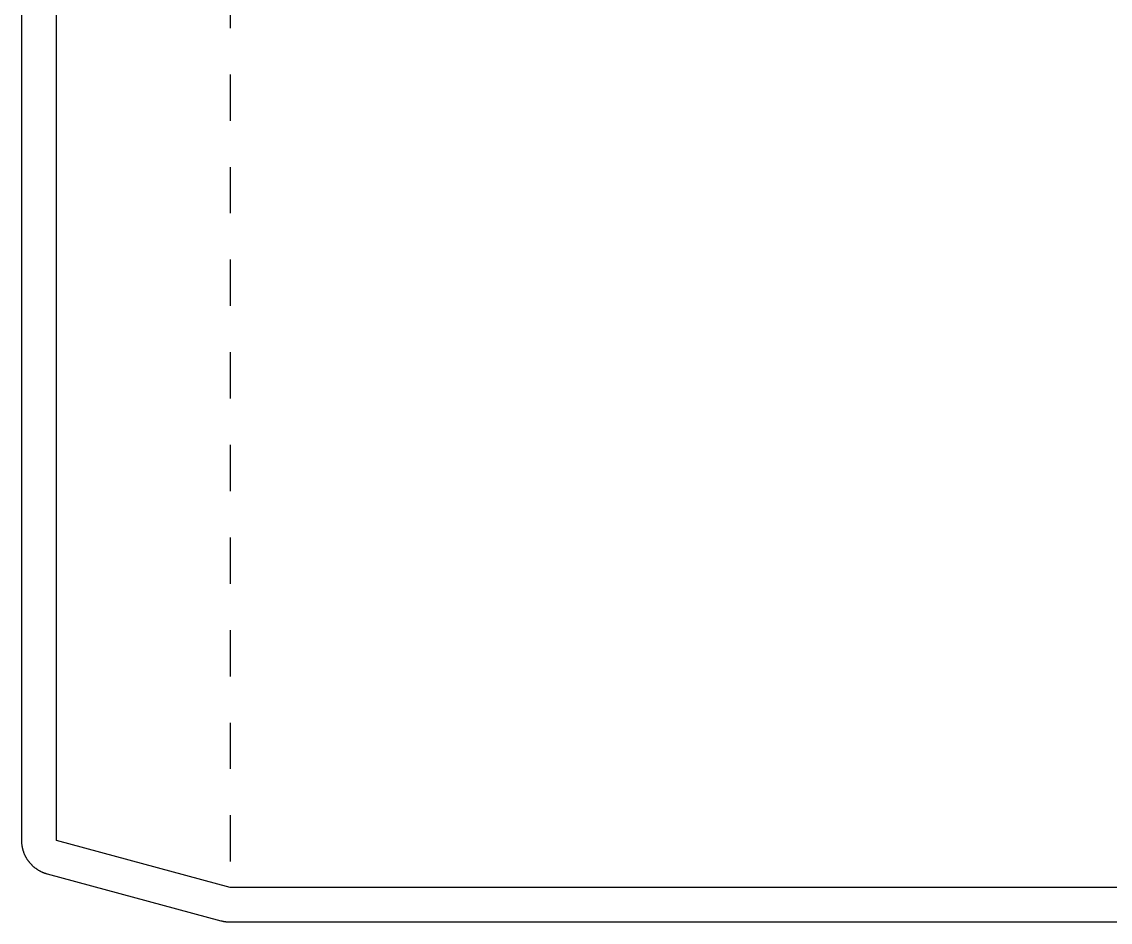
# Model space of a CAD drawing. Extents: x -9 to 1073, y -897 to 0.
# Drawn here: x -9 to 273.1, y -682.7 to -449.4 of the extents above; entities that cross this region are included whole.
import ezdxf

# ---------------------------------------------------------------- set-up
doc = ezdxf.new("R2010")
doc.units = 0
doc.linetypes.add('DASHED', pattern=[24, 12, -12])
for name, color, linetype in [('BLEED', 3, 'CONTINUOUS'), ('CREASE', 5, 'DASHED'), ('CUT', 1, 'CONTINUOUS')]:
    doc.layers.add(name, color=color, linetype=linetype)

msp = doc.modelspace()

# ---------------------------------------------------------------- linework, layer by layer
at = {"layer": 'BLEED'}
for p, q in [((-9, -661.572), (-9, -235.1686)), ((-8.9986, -661.7232), (-9, -661.572)), ((-8.9964, -661.837), (-8.9986, -661.7232)), ((-8.9921, -661.9507), (-8.9964, -661.837)), ((-8.9863, -662.0645), (-8.9921, -661.9507)), ((-8.9798, -662.1782), (-8.9863, -662.0645)), ((-8.9712, -662.292), (-8.9798, -662.1782)), ((-8.9611, -662.405), (-8.9712, -662.292)), ((-8.9503, -662.5188), (-8.9611, -662.405)), ((-8.9374, -662.6318), (-8.9503, -662.5188)), ((-8.923, -662.7449), (-8.9374, -662.6318)), ((-8.9078, -662.8572), (-8.923, -662.7449)), ((-8.8906, -662.9702), (-8.9078, -662.8572)), ((-8.8726, -663.0826), (-8.8906, -662.9702)), ((-8.8524, -663.1942), (-8.8726, -663.0826)), ((-8.8315, -663.3065), (-8.8524, -663.1942)), ((-8.8085, -663.4181), (-8.8315, -663.3065)), ((-8.7847, -663.529), (-8.8085, -663.4181)), ((-8.7588, -663.6398), (-8.7847, -663.529)), ((-8.7322, -663.7507), (-8.7588, -663.6398)), ((-8.7041, -663.8609), (-8.7322, -663.7507)), ((-8.6746, -663.971), (-8.7041, -663.8609)), ((-8.6436, -664.0805), (-8.6746, -663.971)), ((-8.6112, -664.1899), (-8.6436, -664.0805)), ((-8.5774, -664.2986), (-8.6112, -664.1899)), ((-8.5421, -664.4066), (-8.5774, -664.2986)), ((-8.5054, -664.5146), (-8.5421, -664.4066)), ((-8.4672, -664.6219), (-8.5054, -664.5146)), ((-8.4283, -664.7285), (-8.4672, -664.6219)), ((-8.388, -664.835), (-8.4283, -664.7285)), ((-8.3455, -664.9409), (-8.388, -664.835)), ((-8.3023, -665.046), (-8.3455, -664.9409)), ((-8.2577, -665.1511), (-8.3023, -665.046)), ((-8.2116, -665.2548), (-8.2577, -665.1511)), ((-8.1648, -665.3585), (-8.2116, -665.2548)), ((-8.1158, -665.4614), (-8.1648, -665.3585)), ((-8.0662, -665.5637), (-8.1158, -665.4614)), ((-8.015, -665.6659), (-8.0662, -665.5637)), ((-7.9625, -665.7667), (-8.015, -665.6659)), ((-7.9092, -665.8668), (-7.9625, -665.7667)), ((-7.8538, -665.9669), (-7.9092, -665.8668)), ((-7.7976, -666.0655), (-7.8538, -665.9669)), ((-7.7407, -666.1642), (-7.7976, -666.0655)), ((-7.6817, -666.2614), (-7.7407, -666.1642)), ((-7.6219, -666.3586), (-7.6817, -666.2614)), ((-7.5607, -666.4543), (-7.6219, -666.3586)), ((-7.4981, -666.5494), (-7.5607, -666.4543)), ((-7.4347, -666.6437), (-7.4981, -666.5494)), ((-7.3699, -666.738), (-7.4347, -666.6437)), ((-7.3037, -666.8302), (-7.3699, -666.738)), ((-7.2367, -666.9223), (-7.3037, -666.8302)), ((-7.1683, -667.0138), (-7.2367, -666.9223)), ((-7.0992, -667.1038), (-7.1683, -667.0138)), ((-7.0286, -667.193), (-7.0992, -667.1038)), ((-6.9574, -667.2816), (-7.0286, -667.193)), ((-6.8839, -667.3694), (-6.9574, -667.2816)), ((-6.8105, -667.4558), (-6.8839, -667.3694)), ((-6.7356, -667.5415), (-6.8105, -667.4558)), ((-6.6593, -667.6265), (-6.7356, -667.5415)), ((-6.5822, -667.71), (-6.6593, -667.6265)), ((-6.5038, -667.7928), (-6.5822, -667.71)), ((-6.4246, -667.8742), (-6.5038, -667.7928)), ((-6.3446, -667.9555), (-6.4246, -667.8742)), ((-6.2633, -668.0347), (-6.3446, -667.9555)), ((-6.1812, -668.1139), (-6.2633, -668.0347)), ((-6.0977, -668.191), (-6.1812, -668.1139)), ((-6.0134, -668.268), (-6.0977, -668.191)), ((-5.9285, -668.3436), (-6.0134, -668.268)), ((-5.8421, -668.4178), (-5.9285, -668.3436)), ((-5.7557, -668.4912), (-5.8421, -668.4178)), ((-5.6671, -668.5632), (-5.7557, -668.4912)), ((-5.5786, -668.6345), (-5.6671, -668.5632)), ((-5.4886, -668.7043), (-5.5786, -668.6345)), ((-5.3978, -668.7734), (-5.4886, -668.7043)), ((-5.3064, -668.8411), (-5.3978, -668.7734)), ((-5.2142, -668.9074), (-5.3064, -668.8411)), ((-5.1206, -668.9729), (-5.2142, -668.9074)), ((-5.027, -669.037), (-5.1206, -668.9729)), ((-4.932, -669.1003), (-5.027, -669.037)), ((-4.8362, -669.1622), (-4.932, -669.1003)), ((-4.7398, -669.2227), (-4.8362, -669.1622)), ((-4.6433, -669.2818), (-4.7398, -669.2227)), ((-4.5454, -669.3401), (-4.6433, -669.2818)), ((-4.4467, -669.397), (-4.5454, -669.3401)), ((-4.3474, -669.4524), (-4.4467, -669.397)), ((-4.2473, -669.5071), (-4.3474, -669.4524)), ((-4.1465, -669.5597), (-4.2473, -669.5071)), ((-4.045, -669.6115), (-4.1465, -669.5597)), ((-3.9427, -669.6626), (-4.045, -669.6115)), ((-3.8405, -669.7116), (-3.9427, -669.6626)), ((-3.7368, -669.7591), (-3.8405, -669.7116)), ((-3.6331, -669.8059), (-3.7368, -669.7591)), ((-3.5287, -669.8513), (-3.6331, -669.8059)), ((-3.4236, -669.8952), (-3.5287, -669.8513)), ((-3.3185, -669.9377), (-3.4236, -669.8952)), ((-3.2119, -669.9794), (-3.3185, -669.9377)), ((-3.1054, -670.019), (-3.2119, -669.9794)), ((-2.9981, -670.0579), (-3.1054, -670.019)), ((-2.8908, -670.0954), (-2.9981, -670.0579)), ((-2.7828, -670.1306), (-2.8908, -670.0954)), ((-2.6741, -670.1652), (-2.7828, -670.1306)), ((-2.5654, -670.1983), (-2.6741, -670.1652)), ((-2.4559, -670.2307), (-2.5654, -670.1983)), ((-2.3465, -670.261), (-2.4559, -670.2307)), ((42.6535, -682.4131), (-2.3465, -670.261)), ((42.7471, -682.4376), (42.6535, -682.4131)), ((42.858, -682.4657), (42.7471, -682.4376)), ((42.9682, -682.4916), (42.858, -682.4657)), ((43.0798, -682.5168), (42.9682, -682.4916)), ((43.1906, -682.5406), (43.0798, -682.5168)), ((43.3022, -682.5629), (43.1906, -682.5406)), ((43.4146, -682.5838), (43.3022, -682.5629)), ((43.5269, -682.6025), (43.4146, -682.5838)), ((43.6392, -682.6205), (43.5269, -682.6025)), ((43.7515, -682.637), (43.6392, -682.6205)), ((43.8646, -682.6522), (43.7515, -682.637)), ((43.9776, -682.6658), (43.8646, -682.6522)), ((44.0906, -682.6781), (43.9776, -682.6658)), ((44.2044, -682.6889), (44.0906, -682.6781)), ((44.3174, -682.6982), (44.2044, -682.6889)), ((44.4312, -682.7062), (44.3174, -682.6982)), ((44.545, -682.7126), (44.4312, -682.7062)), ((44.6587, -682.7177), (44.545, -682.7126)), ((44.7725, -682.7213), (44.6587, -682.7177)), ((44.8862, -682.7234), (44.7725, -682.7213)), ((45, -682.7242), (44.8862, -682.7234)), ((377.5745, -682.7242), (45, -682.7242))]:
    msp.add_line(p, q, dxfattribs=at)
at = {"layer": 'CREASE'}
msp.add_line((45, -223.0157), (45, -673.7244), dxfattribs=at)
at = {"layer": 'CUT'}
for p, q in [((0, -661.572), (0, -235.1686)), ((45, -673.7242), (0, -661.572)), ((0, -661.572), (0, -661.572)), ((386.5745, -673.7242), (45, -673.7242)), ((45, -673.7242), (45, -673.7242))]:
    msp.add_line(p, q, dxfattribs=at)

doc.saveas('drawing.dxf')
